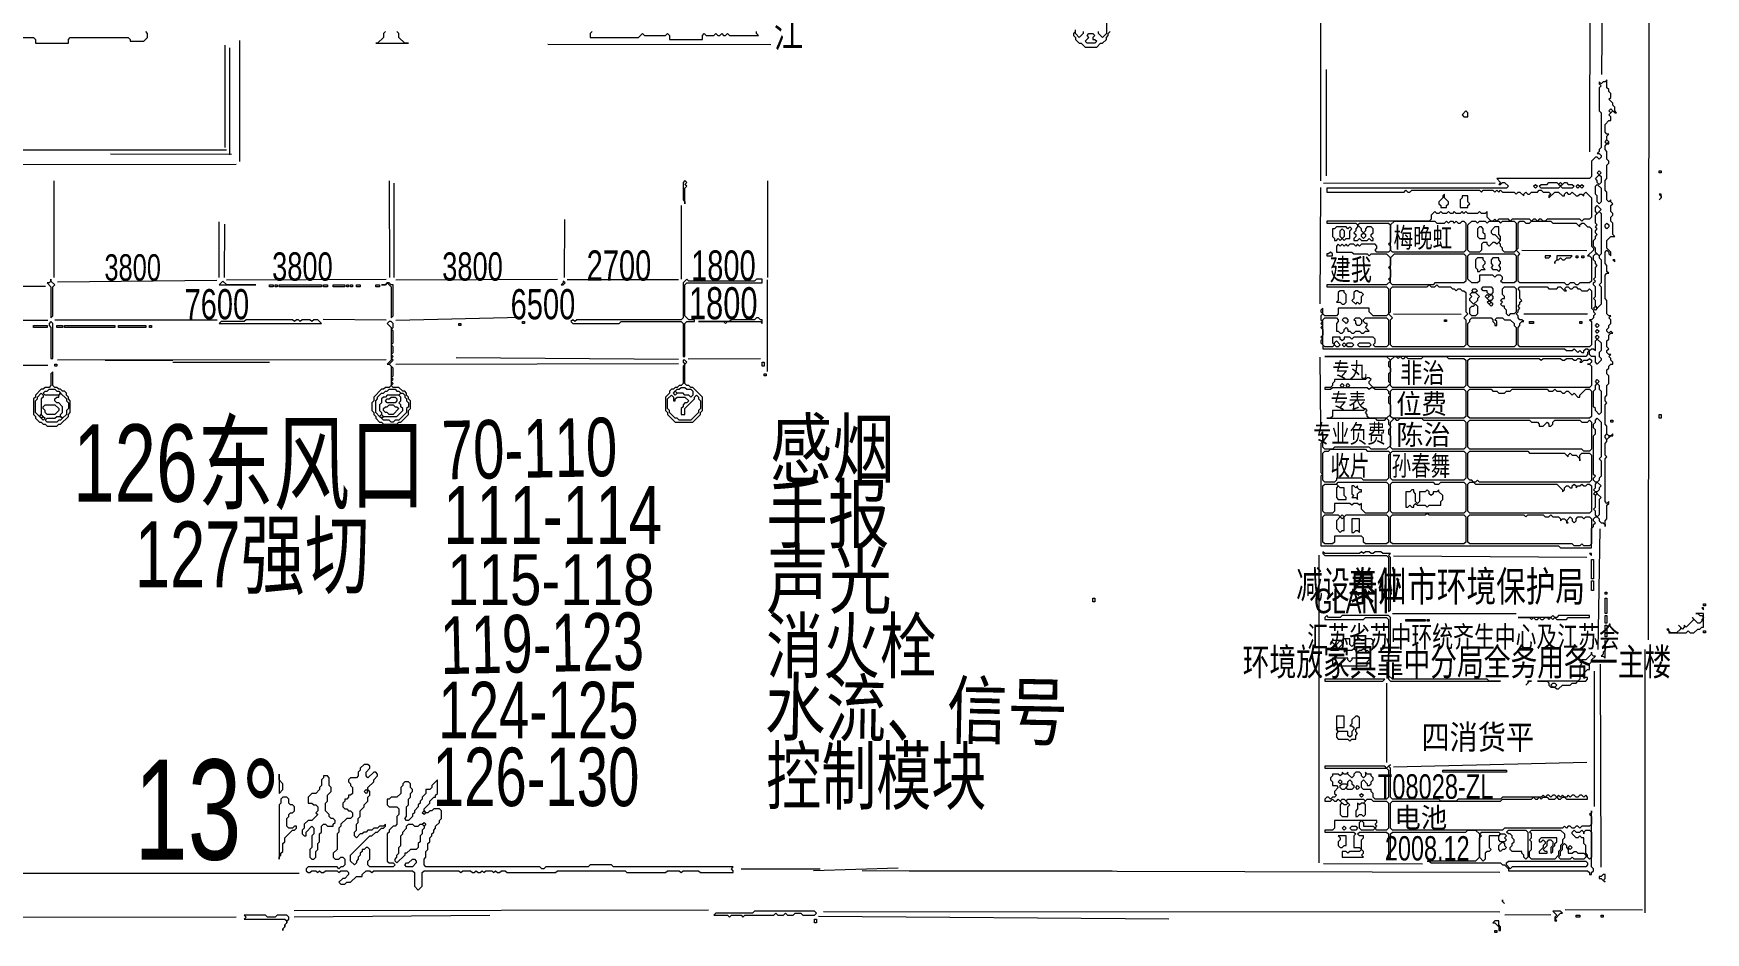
# Model space of a CAD drawing. Extents: x 10 to 1972, y 10 to 1392.
# Drawn here: x 1107 to 1972, y 10 to 475 of the extents above; entities that cross this region are included whole.
import ezdxf

# ---------------------------------------------------------------- set-up
doc = ezdxf.new("R2010")
doc.units = 0
for name, color, linetype, lineweight in [('OCR_TEXT', 6, 'Continuous', 0), ('TRACE_CURVE', 6, 'Continuous', 0), ('TRACE_STRAIGHT', 5, 'Continuous', 0), ('TRACE_TEXT_SYMBOL', 6, 'Continuous', 0)]:
    doc.layers.add(name, color=color, linetype=linetype, lineweight=lineweight)
doc.styles.add('wqy-unicode', font='wqy-unicode.lff')

msp = doc.modelspace()

# ---------------------------------------------------------------- linework, layer by layer
at = {"layer": 'TRACE_CURVE', "color": 6}
for points in [[(1289, 476), (1288, 475), (1288, 473), (1285, 470), (1284, 470), (1301, 470), (1299, 470), (1296, 473), (1296, 475), (1295, 476)], [(1921, 451), (1920, 450), (1919, 450), (1918, 449), (1917, 450), (1917, 449), (1918, 448), (1917, 447), (1917, 435), (1918, 434), (1918, 416), (1917, 415), (1917, 414), (1916, 413), (1917, 413), (1918, 412), (1918, 411), (1917, 410), (1916, 411), (1915, 411), (1913, 409), (1913, 401), (1912, 400), (1864, 400), (1866, 398), (1865, 397), (1866, 397), (1867, 398), (1868, 398), (1870, 396), (1869, 395), (1776, 395), (1776, 393), (1816, 393), (1817, 394), (1818, 393), (1819, 393), (1820, 394), (1855, 394), (1856, 393), (1857, 394), (1862, 394), (1863, 393), (1864, 394), (1865, 393), (1866, 394), (1867, 393), (1873, 393), (1874, 392), (1875, 393), (1876, 393), (1878, 391), (1878, 392), (1879, 393), (1880, 392), (1881, 392), (1882, 393), (1885, 393), (1886, 394), (1887, 394), (1888, 393), (1891, 393), (1892, 392), (1891, 391)], [(1920, 394), (1920, 399), (1921, 400), (1921, 407), (1922, 408), (1922, 409), (1921, 410), (1921, 414), (1920, 415), (1920, 417), (1921, 418), (1922, 418), (1922, 419), (1921, 420), (1921, 422), (1922, 423), (1921, 423), (1920, 424), (1920, 428), (1922, 430), (1923, 430), (1923, 432), (1922, 433), (1924, 435), (1925, 434), (1926, 434), (1925, 435), (1925, 437), (1924, 438), (1924, 439), (1922, 441), (1923, 442), (1923, 444), (1922, 445), (1922, 446), (1921, 447), (1921, 451)], [(1891, 391), (1891, 390), (1894, 393), (1896, 393), (1898, 391), (1899, 391), (1899, 392), (1900, 393), (1901, 392), (1902, 392), (1903, 393), (1905, 391), (1906, 391), (1907, 392), (1908, 392), (1909, 391), (1909, 392), (1910, 393), (1913, 390), (1913, 380), (1912, 379), (1909, 379), (1908, 378), (1907, 379), (1890, 379), (1889, 378), (1888, 378), (1887, 379), (1886, 379), (1885, 378), (1884, 379), (1883, 379), (1882, 378), (1881, 379), (1872, 379), (1871, 378), (1870, 379), (1865, 379), (1864, 378), (1863, 379), (1862, 378), (1861, 378), (1859, 380), (1859, 383), (1858, 382), (1856, 382), (1855, 383), (1854, 382), (1849, 382), (1848, 383), (1847, 382), (1846, 383), (1845, 382), (1843, 382), (1842, 383), (1841, 382), (1840, 382), (1839, 383), (1838, 382), (1836, 382), (1835, 383), (1834, 382), (1833, 382), (1832, 383)], [(1922, 302), (1922, 303), (1923, 304), (1924, 304), (1924, 305), (1923, 306), (1923, 307), (1922, 308), (1923, 309), (1922, 309), (1921, 310), (1921, 311), (1922, 312), (1921, 313), (1921, 316), (1922, 317), (1922, 319), (1923, 320), (1924, 320), (1923, 321), (1922, 320), (1921, 321), (1921, 322), (1922, 323), (1922, 324), (1923, 325), (1923, 327), (1922, 328), (1923, 329), (1922, 329), (1921, 330), (1921, 337), (1920, 338), (1920, 350), (1921, 351), (1922, 351), (1921, 352), (1921, 355), (1920, 356), (1920, 362), (1921, 363), (1922, 362), (1922, 361), (1923, 360), (1923, 362), (1921, 364), (1921, 368), (1923, 370), (1925, 370), (1924, 371), (1924, 377), (1923, 378), (1923, 380), (1924, 381), (1924, 382), (1923, 383), (1923, 386), (1924, 387), (1923, 388), (1923, 389), (1922, 388), (1921, 389), (1921, 393), (1920, 394)], [(1832, 383), (1830, 381), (1830, 379), (1829, 378), (1776, 378), (1776, 377), (1791, 377), (1792, 376), (1792, 375), (1791, 374), (1791, 373), (1790, 372), (1791, 371), (1791, 370), (1790, 369), (1790, 368), (1792, 368), (1793, 369), (1794, 368), (1797, 368), (1798, 369), (1799, 368), (1800, 368), (1800, 369), (1799, 370), (1799, 371), (1800, 372), (1800, 374), (1799, 375), (1797, 375), (1796, 374), (1796, 373), (1795, 372), (1794, 373), (1794, 374), (1792, 376), (1793, 377), (1808, 377), (1809, 376), (1809, 367), (1808, 366), (1809, 365), (1809, 363), (1808, 362), (1802, 362), (1801, 363), (1802, 364), (1802, 365), (1801, 366), (1794, 366), (1793, 365), (1792, 366), (1791, 365), (1790, 366), (1788, 366), (1787, 365), (1786, 366), (1785, 365), (1784, 366), (1783, 365), (1782, 366), (1781, 365), (1781, 362), (1789, 362)], [(1789, 362), (1790, 361), (1797, 361), (1798, 360), (1799, 361), (1807, 361), (1809, 359), (1809, 355), (1808, 354), (1809, 353), (1809, 349), (1808, 348), (1809, 347), (1807, 345), (1776, 345), (1776, 344), (1807, 344), (1808, 343), (1808, 330), (1807, 329), (1800, 329), (1798, 331), (1798, 333), (1782, 333), (1782, 330), (1781, 329), (1775, 329), (1774, 330), (1774, 333), (1773, 332), (1773, 331), (1774, 330), (1773, 329), (1773, 327), (1774, 326), (1773, 325), (1774, 324), (1773, 323), (1774, 322), (1774, 319), (1773, 318), (1774, 317), (1773, 316), (1773, 315), (1774, 314), (1774, 312), (1899, 312), (1900, 311), (1903, 311), (1904, 312), (1906, 310), (1907, 311), (1908, 310), (1909, 310), (1909, 311), (1910, 312), (1911, 312), (1912, 311), (1911, 310), (1911, 309), (1910, 308), (1775, 308), (1807, 308), (1809, 306)], [(1809, 306), (1808, 305), (1808, 303), (1809, 302), (1809, 300), (1808, 299), (1808, 295), (1809, 294), (1807, 292), (1800, 292), (1798, 294), (1798, 295), (1799, 296), (1798, 297), (1797, 297), (1796, 296), (1780, 296), (1780, 295), (1779, 294), (1779, 293), (1778, 292), (1775, 292), (1775, 291), (1778, 291), (1779, 292), (1797, 292), (1798, 291), (1799, 292), (1800, 292), (1801, 291), (1807, 291), (1808, 290), (1808, 289), (1809, 288), (1808, 287), (1808, 284), (1809, 283), (1809, 278), (1807, 276), (1798, 276), (1797, 277), (1797, 278), (1796, 279), (1797, 280), (1796, 281), (1795, 280), (1779, 280), (1779, 277), (1778, 276), (1776, 276), (1801, 276), (1802, 275), (1806, 275), (1807, 276), (1808, 275), (1808, 273), (1809, 272), (1809, 271), (1808, 270), (1808, 268), (1809, 267), (1809, 262), (1807, 260), (1799, 260)], [(1799, 260), (1798, 261), (1780, 261), (1779, 260), (1775, 260), (1774, 261), (1774, 269), (1773, 268), (1774, 267), (1774, 264), (1773, 263), (1773, 248), (1774, 247), (1773, 246), (1773, 210), (1896, 210), (1897, 209), (1913, 209), (1913, 219), (1914, 220), (1914, 221), (1915, 222), (1914, 223), (1914, 224), (1915, 225), (1916, 225), (1917, 224), (1917, 223), (1918, 222), (1919, 222), (1920, 221), (1920, 220), (1920, 223), (1921, 224), (1921, 231), (1922, 232), (1922, 233), (1921, 232), (1920, 233), (1920, 255), (1921, 256), (1920, 257), (1920, 263), (1921, 264), (1921, 265), (1923, 267), (1924, 267), (1924, 268), (1923, 267), (1922, 267), (1921, 268), (1921, 272), (1920, 273), (1920, 283), (1921, 284), (1920, 285), (1920, 287), (1921, 288), (1921, 293), (1922, 294), (1922, 298), (1921, 299), (1921, 301), (1922, 302)], [(1278, 97), (1276, 95), (1276, 94), (1275, 93), (1275, 91), (1274, 90), (1271, 90), (1270, 89), (1270, 88), (1271, 87), (1271, 86), (1272, 85), (1272, 82), (1271, 81), (1270, 81), (1270, 80), (1269, 79), (1268, 79), (1268, 78), (1267, 77), (1267, 75), (1268, 74), (1269, 74), (1270, 73), (1271, 73), (1272, 72), (1272, 70), (1271, 69), (1269, 69), (1266, 66), (1266, 65), (1265, 64), (1265, 62), (1264, 61), (1264, 53), (1262, 51), (1262, 49), (1263, 48), (1265, 48), (1266, 49), (1267, 49), (1268, 48), (1268, 45), (1267, 44), (1266, 44), (1265, 43), (1264, 44), (1249, 44), (1248, 43), (1248, 42), (1249, 41), (1250, 41), (1251, 42), (1253, 42), (1254, 41), (1255, 42), (1256, 41), (1257, 41), (1258, 42), (1264, 42), (1265, 41), (1266, 42), (1269, 42), (1270, 41)], [(1278, 62), (1277, 61), (1276, 61), (1274, 59), (1273, 60), (1273, 62), (1274, 63), (1274, 66), (1275, 67), (1275, 69), (1276, 70), (1276, 73), (1278, 75), (1278, 76), (1280, 78), (1280, 80), (1281, 81), (1281, 83), (1280, 84), (1280, 85), (1283, 88), (1283, 89), (1285, 91), (1285, 92), (1284, 93), (1283, 93), (1280, 90), (1279, 91), (1279, 93), (1281, 95), (1281, 96), (1280, 97), (1278, 97)], [(1302, 85), (1302, 87), (1301, 88), (1299, 88), (1298, 87), (1298, 86), (1297, 85), (1297, 82), (1295, 80), (1292, 80), (1291, 79), (1290, 79), (1290, 76), (1291, 75), (1295, 75), (1296, 74), (1296, 71), (1295, 70), (1295, 66), (1294, 65), (1293, 65), (1291, 63), (1291, 62), (1290, 61), (1290, 47), (1291, 46), (1293, 46), (1294, 45), (1293, 44), (1281, 44), (1280, 45), (1280, 47), (1281, 48), (1281, 53), (1280, 54), (1279, 54), (1278, 53), (1277, 53), (1277, 52), (1276, 51), (1276, 50), (1275, 49), (1275, 48), (1274, 47), (1274, 46), (1273, 45), (1271, 47), (1271, 50), (1281, 60), (1282, 60), (1284, 62), (1285, 62), (1287, 64), (1288, 64), (1289, 65), (1289, 66), (1288, 65), (1286, 65), (1285, 64), (1283, 64), (1282, 63), (1280, 63), (1279, 62), (1278, 62)], [(1371, 43), (1370, 43), (1369, 44), (1310, 44), (1309, 45), (1309, 48), (1310, 49), (1310, 52), (1311, 53), (1311, 56), (1312, 57), (1312, 59), (1313, 60), (1313, 61), (1314, 62), (1314, 63), (1315, 64), (1315, 65), (1317, 67), (1317, 68), (1318, 69), (1318, 73), (1317, 74), (1314, 74), (1313, 73), (1312, 73), (1311, 72), (1310, 72), (1309, 73), (1309, 74), (1312, 77), (1312, 78), (1314, 80), (1315, 80), (1315, 81), (1316, 82), (1316, 89), (1313, 86), (1313, 85), (1312, 84), (1310, 84), (1310, 82), (1308, 80), (1308, 79), (1307, 78), (1307, 77), (1306, 76), (1306, 75), (1304, 73), (1304, 72), (1303, 71), (1303, 70), (1301, 68), (1300, 68), (1299, 69), (1300, 70), (1300, 75), (1301, 76), (1301, 79), (1302, 80), (1302, 82), (1303, 83), (1303, 84), (1302, 85)], [(1270, 41), (1270, 40), (1268, 38), (1267, 38), (1265, 36), (1266, 35), (1268, 35), (1269, 36), (1271, 36), (1274, 39), (1277, 39), (1277, 40), (1279, 42), (1281, 42), (1282, 41), (1283, 42), (1303, 42), (1304, 41), (1304, 34), (1306, 32), (1308, 34), (1308, 41), (1309, 42), (1327, 42), (1328, 41), (1329, 42), (1333, 42), (1334, 41), (1335, 41), (1336, 42), (1337, 41), (1338, 41), (1339, 42), (1340, 41), (1341, 42), (1344, 42), (1345, 41), (1346, 42), (1347, 41), (1348, 41), (1349, 42), (1351, 42), (1352, 41), (1377, 41), (1378, 42), (1413, 42), (1414, 41), (1434, 41), (1435, 42), (1441, 42), (1442, 41), (1443, 42), (1451, 42), (1452, 41), (1469, 41), (1469, 42), (1468, 43), (1469, 44), (1407, 44), (1406, 45), (1395, 45), (1394, 44), (1372, 44), (1371, 43)]]:
    msp.add_lwpolyline(points, dxfattribs=at)
for points in [[(1922, 435), (1923, 436), (1924, 435), (1923, 434)], [(1920, 419), (1921, 420), (1922, 419), (1921, 418)], [(1890, 397), (1891, 398), (1895, 398), (1897, 396), (1896, 395), (1887, 395), (1886, 396), (1887, 397)], [(1896, 397), (1897, 398), (1898, 397), (1897, 396)], [(1899, 398), (1900, 398), (1901, 397), (1903, 397), (1904, 396), (1903, 395), (1898, 395), (1897, 396)], [(1917, 402), (1918, 401), (1918, 398), (1917, 397), (1916, 398), (1916, 399), (1915, 400)], [(1916, 403), (1917, 404), (1918, 403), (1917, 402)], [(1883, 396), (1884, 397), (1885, 396), (1884, 395)], [(1905, 396), (1906, 397), (1907, 396), (1906, 395)], [(1907, 396), (1908, 397), (1909, 396), (1908, 395)], [(1915, 396), (1916, 397), (1918, 395), (1918, 388), (1917, 387), (1916, 388), (1916, 391), (1915, 392)], [(1917, 383), (1918, 382), (1918, 361), (1917, 360), (1915, 362), (1915, 364), (1914, 365), (1914, 368), (1915, 369), (1915, 370), (1916, 371), (1915, 372), (1915, 373), (1916, 374), (1915, 375), (1916, 376), (1915, 377), (1915, 381)], [(1915, 385), (1916, 386), (1918, 384), (1916, 382), (1915, 383)], [(1794, 371), (1795, 372), (1796, 371), (1796, 370), (1795, 369), (1794, 370)], [(1811, 378), (1832, 378), (1833, 377), (1837, 377), (1838, 378), (1839, 377), (1840, 378), (1841, 378), (1842, 377), (1843, 378), (1844, 377), (1845, 377), (1846, 378), (1847, 378), (1848, 377), (1848, 363), (1847, 362), (1810, 362), (1809, 363), (1809, 376)], [(1851, 378), (1853, 378), (1854, 377), (1855, 378), (1858, 378), (1859, 377), (1860, 378), (1865, 378), (1866, 377), (1867, 378), (1873, 378), (1874, 377), (1874, 363), (1873, 362), (1868, 362), (1867, 363), (1867, 364), (1866, 365), (1866, 366), (1865, 367), (1866, 368), (1866, 370), (1865, 371), (1865, 375), (1863, 375), (1861, 373), (1861, 372), (1862, 371), (1863, 371), (1866, 368), (1864, 366), (1863, 367), (1862, 367), (1860, 365), (1859, 366), (1859, 367), (1857, 367), (1856, 366), (1856, 363), (1855, 362), (1850, 362), (1849, 363), (1849, 376)], [(1875, 377), (1876, 378), (1878, 378), (1879, 377), (1881, 377), (1882, 378), (1892, 378), (1893, 377), (1905, 377), (1907, 375), (1907, 376), (1908, 377), (1909, 377), (1911, 375), (1912, 375), (1913, 374), (1913, 365), (1914, 364), (1914, 363), (1911, 360), (1912, 360), (1913, 359), (1913, 347), (1912, 346), (1907, 346), (1906, 345), (1905, 345), (1904, 346), (1902, 346), (1901, 345), (1900, 345), (1899, 346), (1876, 346), (1875, 347), (1875, 360), (1876, 361), (1874, 363), (1875, 364)], [(1920, 376), (1921, 377), (1922, 376), (1922, 375), (1921, 374), (1920, 375)], [(1811, 361), (1847, 361), (1848, 360), (1848, 347), (1847, 346), (1832, 346), (1831, 345), (1810, 345), (1809, 346), (1809, 359)], [(1849, 360), (1850, 361), (1873, 361), (1874, 360), (1874, 347), (1873, 346), (1867, 346), (1866, 347), (1867, 348), (1867, 349), (1866, 350), (1864, 350), (1863, 349), (1862, 350), (1855, 350), (1855, 347), (1854, 346), (1851, 346), (1849, 348)], [(1914, 360), (1915, 361), (1916, 361), (1917, 360), (1917, 359), (1918, 358), (1918, 346), (1917, 345), (1918, 344), (1918, 335), (1916, 333), (1915, 334), (1915, 337), (1914, 338), (1915, 339), (1915, 344), (1914, 345), (1914, 346), (1915, 347), (1914, 348), (1915, 349), (1915, 354), (1916, 355), (1915, 356), (1915, 357), (1914, 358)], [(1828, 344), (1829, 345), (1830, 344), (1832, 344), (1833, 345), (1834, 344), (1840, 344), (1841, 343), (1842, 343), (1843, 342), (1844, 343), (1845, 343), (1846, 342), (1847, 342), (1848, 341), (1848, 331), (1849, 330), (1847, 328), (1848, 327), (1848, 314), (1847, 313), (1810, 313), (1809, 314), (1809, 327), (1810, 328), (1808, 330), (1809, 331), (1809, 343), (1810, 344)], [(1850, 340), (1851, 341), (1853, 341), (1855, 339), (1854, 338), (1854, 337), (1852, 335), (1850, 337), (1850, 338), (1851, 339)], [(1851, 342), (1852, 343), (1853, 343), (1854, 342), (1853, 341), (1852, 341)], [(1856, 343), (1857, 344), (1861, 344), (1862, 343), (1862, 341), (1861, 340), (1860, 340), (1859, 341), (1859, 342), (1857, 342)], [(1858, 339), (1859, 340), (1860, 339), (1859, 338)], [(1861, 340), (1862, 339), (1862, 338), (1861, 337), (1860, 337), (1859, 338)], [(1867, 343), (1868, 344), (1873, 344), (1874, 343), (1874, 331), (1873, 330), (1871, 330), (1870, 329), (1869, 330), (1869, 332), (1868, 333), (1868, 334), (1867, 334), (1866, 335), (1867, 336), (1866, 337), (1867, 338), (1868, 338), (1868, 339), (1867, 340)], [(1875, 343), (1876, 344), (1890, 344), (1891, 343), (1895, 343), (1896, 344), (1897, 344), (1899, 342), (1900, 342), (1899, 343), (1900, 344), (1901, 344), (1902, 343), (1903, 343), (1904, 344), (1905, 344), (1906, 343), (1907, 343), (1908, 342), (1911, 342), (1912, 343), (1913, 342), (1913, 333), (1914, 332), (1914, 331), (1915, 330), (1914, 329), (1914, 328), (1913, 327), (1912, 327), (1913, 326), (1913, 314), (1912, 313), (1876, 313), (1875, 314), (1875, 323), (1876, 324), (1876, 325), (1877, 326), (1878, 326), (1877, 327), (1876, 327), (1875, 328), (1875, 329), (1874, 330), (1875, 331), (1875, 332), (1876, 333), (1875, 334), (1876, 335), (1876, 336), (1877, 337), (1876, 338), (1876, 342)], [(1852, 334), (1853, 335), (1854, 334), (1854, 330), (1853, 329), (1851, 329), (1850, 330), (1850, 333), (1851, 334)], [(1859, 336), (1860, 337), (1861, 336), (1860, 335)], [(1860, 335), (1861, 336), (1862, 335), (1861, 334)], [(1914, 333), (1915, 334), (1916, 333), (1915, 332)], [(1774, 327), (1775, 328), (1781, 328), (1782, 327), (1782, 326), (1781, 325), (1781, 321), (1782, 321), (1783, 320), (1784, 320), (1785, 321), (1785, 322), (1786, 323), (1787, 322), (1787, 321), (1788, 321), (1789, 320), (1790, 320), (1791, 321), (1793, 321), (1794, 320), (1795, 320), (1796, 321), (1798, 321), (1796, 323), (1797, 324), (1797, 325), (1796, 325), (1795, 326), (1795, 327), (1796, 328), (1807, 328), (1808, 327), (1808, 314), (1807, 313), (1801, 313), (1800, 314), (1801, 315), (1801, 317), (1800, 318), (1790, 318), (1789, 317), (1788, 318), (1785, 318), (1785, 317), (1784, 316), (1783, 317), (1783, 318), (1779, 318), (1779, 315), (1780, 314), (1779, 313), (1775, 313), (1774, 314)], [(1784, 327), (1785, 328), (1786, 328), (1787, 327), (1787, 326), (1786, 325)], [(1790, 327), (1791, 328), (1793, 328), (1794, 327), (1794, 325), (1793, 324), (1792, 324), (1791, 325), (1791, 326)], [(1850, 327), (1851, 328), (1861, 328), (1862, 327), (1862, 326), (1863, 325), (1863, 324), (1864, 324), (1864, 326), (1863, 327), (1864, 328), (1867, 328), (1868, 327), (1871, 327), (1873, 325), (1873, 324), (1874, 323), (1874, 314), (1873, 313), (1850, 313), (1849, 314), (1849, 325), (1850, 326)], [(1915, 324), (1916, 325), (1917, 324), (1916, 323)], [(1915, 321), (1916, 322), (1917, 321), (1916, 320)], [(1780, 315), (1781, 316), (1783, 314), (1782, 313), (1781, 313), (1780, 314)], [(1784, 314), (1785, 315), (1786, 314), (1785, 313)], [(1786, 314), (1787, 315), (1789, 315), (1790, 314), (1789, 313), (1787, 313)], [(1792, 314), (1793, 315), (1798, 315), (1799, 314), (1798, 313), (1793, 313)], [(1915, 316), (1916, 317), (1918, 315), (1918, 311), (1917, 310), (1917, 308), (1918, 307), (1918, 306), (1916, 304), (1915, 305), (1915, 308), (1913, 308), (1912, 309), (1912, 311), (1913, 312), (1914, 312), (1915, 311)], [(1915, 318), (1916, 319), (1917, 318), (1916, 317)], [(1811, 308), (1812, 308), (1813, 307), (1814, 308), (1815, 307), (1816, 307), (1817, 308), (1818, 307), (1825, 307), (1826, 308), (1838, 308), (1839, 307), (1847, 307), (1848, 306), (1848, 293), (1847, 292), (1810, 292), (1809, 293), (1809, 306)], [(1849, 306), (1850, 307), (1886, 307), (1887, 306), (1888, 307), (1897, 307), (1898, 306), (1899, 306), (1900, 307), (1903, 307), (1904, 306), (1905, 306), (1906, 307), (1907, 307), (1908, 306), (1907, 305), (1908, 305), (1909, 306), (1911, 306), (1912, 307), (1913, 306), (1913, 305), (1912, 304), (1911, 304), (1912, 304), (1913, 303), (1913, 293), (1912, 292), (1850, 292), (1849, 293)], [(1915, 295), (1916, 296), (1917, 295), (1916, 294)], [(1783, 293), (1784, 294), (1785, 293), (1784, 292)], [(1786, 293), (1787, 294), (1788, 293), (1787, 292)], [(1809, 290), (1810, 291), (1847, 291), (1848, 290), (1848, 277), (1847, 276), (1810, 276), (1809, 277)], [(1849, 290), (1850, 291), (1861, 291), (1862, 290), (1864, 290), (1865, 289), (1868, 289), (1869, 290), (1871, 290), (1872, 291), (1890, 291), (1891, 290), (1893, 290), (1894, 291), (1895, 290), (1897, 290), (1898, 289), (1899, 289), (1900, 290), (1901, 290), (1903, 288), (1904, 289), (1906, 287), (1907, 287), (1907, 288), (1910, 291), (1912, 291), (1913, 290), (1913, 277), (1912, 276), (1850, 276), (1849, 277)], [(1915, 293), (1916, 294), (1917, 293), (1917, 291), (1918, 290), (1918, 279), (1917, 278), (1915, 280), (1915, 281), (1914, 282), (1914, 290), (1915, 291)], [(1811, 276), (1812, 275), (1813, 275), (1814, 276), (1825, 276), (1826, 275), (1847, 275), (1848, 274), (1848, 261), (1847, 260), (1810, 260), (1809, 261), (1809, 274)], [(1849, 274), (1850, 275), (1881, 275), (1882, 274), (1885, 274), (1886, 273), (1886, 272), (1888, 272), (1890, 274), (1891, 273), (1891, 272), (1892, 272), (1893, 273), (1893, 274), (1894, 275), (1907, 275), (1908, 274), (1911, 274), (1912, 275), (1913, 274), (1913, 260), (1912, 259), (1909, 259), (1908, 260), (1850, 260), (1849, 261)], [(1915, 275), (1916, 276), (1918, 274), (1918, 256), (1917, 255), (1918, 254), (1918, 246), (1917, 245), (1917, 244), (1916, 243), (1915, 243), (1914, 244), (1914, 245), (1915, 246), (1914, 247), (1914, 267), (1915, 268), (1915, 270), (1914, 271), (1914, 273), (1915, 274)], [(1777, 259), (1778, 260), (1796, 260), (1797, 259), (1808, 259), (1809, 258), (1808, 257), (1808, 245), (1807, 244), (1795, 244), (1794, 245), (1781, 245), (1781, 244), (1780, 243), (1775, 243), (1774, 244), (1774, 258), (1775, 259)], [(1920, 267), (1921, 268), (1922, 267), (1922, 266), (1921, 265), (1920, 266)], [(1809, 258), (1810, 259), (1847, 259), (1848, 258), (1848, 245), (1847, 244), (1810, 244), (1809, 245)], [(1849, 258), (1850, 259), (1880, 259), (1881, 258), (1899, 258), (1901, 256), (1901, 257), (1902, 258), (1903, 257), (1905, 257), (1907, 255), (1907, 254), (1907, 257), (1908, 258), (1912, 258), (1913, 257), (1913, 244), (1912, 243), (1855, 243), (1854, 244), (1853, 243), (1852, 243), (1851, 244), (1850, 244), (1849, 245)], [(1781, 242), (1782, 243), (1807, 243), (1808, 242), (1808, 228), (1807, 227), (1796, 227), (1794, 229), (1794, 232), (1793, 231), (1792, 232), (1790, 232), (1789, 231), (1788, 232), (1780, 232), (1780, 228), (1779, 227), (1775, 227), (1774, 228), (1774, 241), (1775, 242), (1781, 242), (1782, 241), (1781, 240), (1781, 235), (1782, 234), (1786, 234), (1786, 235), (1785, 236), (1785, 240), (1783, 240)], [(1809, 242), (1810, 243), (1831, 243), (1832, 242), (1834, 242), (1835, 243), (1847, 243), (1848, 242), (1848, 228), (1847, 227), (1810, 227), (1809, 228)], [(1849, 242), (1850, 243), (1852, 243), (1853, 242), (1895, 242), (1898, 239), (1898, 238), (1899, 239), (1899, 240), (1900, 241), (1901, 241), (1902, 240), (1903, 240), (1903, 241), (1904, 242), (1905, 241), (1905, 240), (1906, 241), (1907, 241), (1908, 242), (1909, 241), (1910, 241), (1911, 242), (1912, 242), (1913, 241), (1913, 228), (1912, 227), (1850, 227), (1849, 228)], [(1915, 242), (1916, 243), (1918, 241), (1917, 240), (1917, 239), (1916, 238), (1915, 238), (1914, 239), (1915, 240)], [(1914, 237), (1915, 238), (1916, 237), (1915, 236)], [(1915, 236), (1916, 237), (1918, 235), (1917, 234), (1917, 226), (1916, 225), (1915, 226), (1915, 228), (1914, 229), (1915, 230)], [(1774, 225), (1775, 226), (1782, 226), (1783, 225), (1781, 223), (1781, 219), (1783, 217), (1784, 218), (1785, 218), (1785, 225), (1786, 226), (1807, 226), (1808, 225), (1808, 212), (1807, 211), (1796, 211), (1795, 212), (1795, 214), (1794, 215), (1780, 215), (1780, 212), (1779, 211), (1775, 211), (1774, 212)], [(1783, 225), (1784, 226), (1785, 225), (1784, 224)], [(1827, 226), (1828, 227), (1829, 226), (1847, 226), (1848, 225), (1848, 212), (1847, 211), (1810, 211), (1809, 212), (1809, 225), (1810, 226)], [(1849, 225), (1850, 226), (1878, 226), (1879, 225), (1880, 226), (1888, 226), (1889, 225), (1891, 225), (1892, 226), (1893, 225), (1896, 225), (1897, 224), (1897, 223), (1898, 224), (1899, 224), (1900, 223), (1900, 222), (1901, 222), (1900, 223), (1902, 225), (1903, 224), (1903, 223), (1904, 222), (1905, 223), (1905, 224), (1906, 225), (1908, 225), (1909, 224), (1910, 225), (1912, 225), (1913, 224), (1913, 211), (1912, 210), (1909, 210), (1908, 211), (1907, 210), (1904, 210), (1903, 211), (1850, 211), (1849, 212)], [(1278, 83), (1279, 84), (1280, 83), (1279, 82)], [(1308, 72), (1309, 73), (1310, 72), (1309, 71)], [(1300, 65), (1301, 66), (1303, 66), (1304, 65), (1306, 65), (1307, 66), (1308, 66), (1309, 65), (1309, 64), (1308, 63), (1308, 61), (1307, 60), (1307, 57), (1306, 56), (1306, 54), (1305, 53), (1302, 53), (1300, 51), (1299, 51), (1299, 50), (1295, 46), (1294, 47), (1294, 48), (1295, 49), (1295, 50), (1296, 51), (1296, 54), (1297, 55), (1297, 60), (1298, 61), (1298, 62), (1300, 64)], [(1308, 66), (1309, 67), (1310, 66), (1309, 65)], [(1303, 48), (1304, 48), (1305, 47), (1305, 46), (1303, 44), (1300, 44), (1299, 45), (1300, 46), (1301, 46)]]:
    msp.add_lwpolyline(points, close=True, dxfattribs=at)
at = {"layer": 'TRACE_STRAIGHT', "color": 5}
for p, q in [((1942.53, 161.37), (1943.19, 808.87)), ((1912.18, 413.87), (1912.32, 634.93)), ((1918.4, 453.88), (1918.66, 496.4)), ((1772.83, 482.63), (1772.87, 398.87)), ((1206, 469), (1206, 416)), ((1208.56, 412.36), (1208.56, 467.63)), ((1213.59, 471.38), (1213.61, 408.87)), ((1373.13, 469.59), (1488.38, 469.39)), ((1775.87, 401.37), (1775.9, 456.38)), ((708.12, 414.88), (1206.88, 414.82)), ((715.62, 407.3), (1211.88, 407.37)), ((1146.88, 412.74), (1209.38, 412.63)), ((1117.64, 348.87), (1117.69, 398.88)), ((1291.05, 398.88), (1291.14, 348.87)), ((1486.71, 398.87), (1486.75, 348.87)), ((1293.58, 348.87), (1293.62, 397.63)), ((1772.61, 335.12), (1772.92, 395.39)), ((1774.38, 397.58), (1863.13, 397.72)), ((1442, 386), (1442, 348)), ((1202.84, 377.63), (1202.89, 348.87)), ((1205.86, 348.87), (1205.91, 376.38)), ((1381.76, 348.88), (1381.82, 378.88)), ((1876.88, 362.89), (1910.63, 362.82)), ((1119.37, 346.56), (1201.88, 347.48)), ((1206.87, 347.7), (1289.38, 347.88)), ((1294.38, 347.63), (1378.12, 348.03)), ((1383.12, 347.85), (1440.62, 347.84)), ((1486.67, 300.13), (1486.69, 347.63)), ((1029.37, 344.48), (1113.13, 344.3)), ((1810.62, 329.95), (1845.63, 329.93)), ((1878, 330), (1911, 330)), ((854.37, 326.85), (1114.38, 326.83)), ((1118, 327), (1202, 327)), ((1256.87, 327.3), (1289.38, 326.85)), ((1294.37, 326.7), (1359.39, 328.3)), ((854.37, 303.41), (1114.38, 303.44)), ((1119.37, 306.18), (1289.38, 306.34)), ((1144, 306), (1179, 306)), ((1179, 305), (1229, 305)), ((1294.37, 304.03), (1440.63, 304.38)), ((1325.61, 307.49), (1440.63, 306.59)), ((1445.62, 306.82), (1483.12, 306.9)), ((1772.43, 307.65), (1772.86, 271.37)), ((1916.42, 156.4), (1917.45, 218.89)), ((1772.04, 46.12), (1772.07, 205.13)), ((1810.62, 204.86), (1910.63, 204.16)), ((1810, 175), (1874, 175)), ((1940.59, 156.37), (1940.62, 20.12)), ((1917.44, 148.87), (1917.89, 43.87)), ((1807, 139), (1807, 98)), ((1914.32, 145.13), (1914.39, 75.12)), ((1810.64, 95.71), (1910.61, 98.06)), ((1510.53, 42.16), (1554.35, 43.44)), ((1774.37, 45.78), (1825.63, 45.61)), ((833.13, 40.63), (1244.38, 40.75)), ((1473, 43), (1514, 43)), ((1535.62, 42.05), (1865.62, 41.3)), ((1560, 42), (1665, 42)), ((731.87, 17.58), (1211.87, 18.2)), ((1241.87, 21.33), (1456.2, 21.74)), ((1241.87, 18.16), (1343.13, 19.01)), ((1513.12, 18.42), (1694.38, 17.08)), ((1515.62, 20.83), (1865.63, 20.75)), ((1868.12, 19.24), (1891.88, 19.39)), ((1899.38, 21.85), (1939.38, 21.82))]:
    msp.add_line(p, q, dxfattribs=at)
at = {"layer": 'TRACE_TEXT_SYMBOL', "color": 6}
for points in [[(1077, 473), (1107, 473), (1108, 472), (1108, 470), (1125, 470), (1125, 472), (1126, 473), (1156, 473), (1157, 472), (1157, 471), (1164, 471), (1166, 473), (1166, 475), (1165, 476)], [(1396, 476), (1395, 475), (1395, 473), (1420, 473), (1422, 475), (1423, 474), (1434, 474), (1435, 475), (1436, 474), (1436, 472), (1453, 472), (1453, 474), (1454, 475), (1455, 474), (1459, 474), (1460, 475), (1461, 474), (1462, 474), (1463, 475), (1464, 474), (1465, 474), (1466, 475), (1467, 474), (1482, 474), (1481, 475), (1481, 476)], [(1646, 476), (1645, 475), (1645, 474), (1646, 473), (1646, 472), (1648, 470), (1649, 470), (1651, 468), (1657, 468), (1659, 470), (1660, 470), (1662, 472), (1662, 473), (1663, 474), (1663, 475), (1664, 476)], [(1650, 476), (1650, 475), (1648, 473), (1646, 475), (1646, 477)], [(1662, 481), (1662, 475), (1660, 473), (1658, 475), (1658, 476)], [(1809, 97), (1807, 95), (1806, 96), (1775, 96), (1775, 95), (1807, 95), (1808, 94), (1808, 80), (1807, 79), (1801, 79), (1800, 80), (1800, 82), (1799, 83), (1799, 84), (1795, 84), (1794, 85), (1794, 88), (1795, 89), (1797, 87), (1797, 86), (1798, 86), (1799, 87), (1799, 88), (1800, 89), (1800, 90), (1799, 91), (1799, 92), (1797, 92), (1796, 93), (1796, 91), (1795, 90), (1794, 91), (1794, 92), (1793, 93), (1791, 93), (1790, 92), (1790, 91), (1789, 90), (1787, 92), (1787, 93), (1786, 92), (1785, 92), (1784, 93), (1784, 92), (1783, 91), (1782, 92), (1779, 92), (1779, 91), (1778, 90), (1778, 89), (1779, 88), (1779, 86), (1781, 86), (1782, 85), (1780, 83), (1780, 82), (1781, 81), (1780, 80), (1779, 80), (1778, 79), (1777, 80), (1776, 80), (1775, 79), (1775, 78)], [(1883, 80), (1884, 79), (1885, 79), (1886, 80), (1887, 79), (1888, 80), (1890, 80), (1891, 79), (1894, 79), (1895, 80), (1896, 79), (1897, 79), (1898, 80), (1899, 80), (1900, 79), (1911, 79), (1911, 80), (1910, 81), (1909, 80), (1908, 81), (1907, 81), (1906, 80), (1905, 80), (1904, 81), (1903, 81), (1902, 80), (1901, 81), (1900, 80), (1899, 80), (1898, 81), (1897, 80), (1896, 81), (1895, 80), (1894, 81), (1893, 81), (1892, 80), (1891, 81), (1890, 81), (1889, 80), (1888, 81), (1887, 80), (1867, 80), (1866, 79), (1844, 79), (1843, 78), (1835, 78), (1834, 79), (1810, 79), (1809, 80), (1809, 95), (1808, 96), (1809, 97)], [(1775, 78), (1778, 78), (1779, 79), (1780, 78), (1781, 78), (1782, 79), (1784, 77), (1783, 76), (1783, 71), (1784, 70), (1787, 70), (1787, 75), (1788, 76), (1786, 78), (1787, 79), (1795, 79), (1796, 78), (1795, 77), (1794, 77), (1793, 76), (1792, 77), (1792, 74), (1791, 73), (1791, 70), (1792, 70), (1793, 71), (1794, 71), (1795, 70), (1796, 71), (1796, 76), (1795, 77), (1797, 79), (1799, 79), (1800, 78), (1807, 78), (1808, 77), (1808, 64), (1807, 63), (1802, 63), (1801, 64), (1802, 65), (1801, 66), (1802, 67), (1802, 68), (1780, 68), (1780, 64), (1779, 63), (1775, 63), (1775, 62), (1790, 62), (1791, 61), (1790, 60), (1790, 54), (1793, 54), (1794, 53), (1793, 52), (1788, 52), (1787, 51), (1786, 52), (1784, 52), (1784, 49), (1795, 49), (1794, 50), (1795, 51)], [(1795, 51), (1795, 52), (1794, 53), (1794, 58), (1795, 59), (1795, 60), (1793, 60), (1792, 61), (1793, 62), (1807, 62), (1808, 61), (1808, 49), (1809, 49), (1809, 61), (1810, 62), (1848, 62), (1849, 63), (1853, 63), (1855, 61), (1855, 49), (1853, 47), (1828, 47), (1829, 47), (1830, 46), (1866, 46), (1867, 45), (1868, 45), (1870, 43), (1870, 42), (1911, 42), (1912, 41), (1912, 40), (1913, 40), (1913, 41), (1914, 42), (1914, 43), (1913, 44), (1913, 73), (1913, 72), (1912, 71), (1913, 70), (1913, 66), (1912, 65), (1908, 65), (1907, 64), (1906, 65), (1905, 65), (1904, 64), (1903, 64), (1902, 65), (1901, 65), (1900, 64), (1899, 65), (1898, 64), (1868, 64), (1867, 63), (1810, 63), (1809, 64), (1809, 77), (1810, 78), (1866, 78), (1867, 79), (1882, 79), (1883, 80)]]:
    msp.add_lwpolyline(points, dxfattribs=at)
for points in [[(1652, 474), (1653, 475), (1655, 475), (1656, 474), (1655, 473), (1655, 472), (1656, 472), (1657, 471), (1656, 470), (1652, 470), (1651, 471), (1653, 473)], [(1848, 435), (1846, 433), (1847, 432), (1849, 432), (1849, 434)], [(1444, 399), (1443, 398), (1443, 389), (1444, 388), (1444, 387), (1444, 395), (1445, 396), (1444, 397), (1445, 398)], [(1948, 404), (1949, 404), (1949, 403), (1948, 403)], [(1837, 392), (1836, 391), (1836, 390), (1834, 388), (1834, 387), (1835, 386), (1835, 385), (1838, 385), (1838, 386), (1839, 387), (1839, 388), (1837, 390)], [(1846, 391), (1846, 390), (1845, 389), (1845, 385), (1849, 385), (1849, 386), (1850, 387), (1849, 388), (1849, 391)], [(1948, 392), (1949, 391), (1949, 390), (1948, 389), (1949, 390), (1949, 392)], [(1781, 375), (1780, 374), (1779, 374), (1779, 370), (1780, 369), (1780, 368), (1781, 368), (1782, 369), (1783, 368), (1784, 369), (1785, 368), (1786, 369), (1788, 369), (1788, 373), (1789, 374), (1788, 375), (1787, 374), (1786, 375)], [(1783, 373), (1784, 374), (1785, 373), (1785, 370), (1784, 369), (1783, 370)], [(1855, 375), (1854, 374), (1854, 370), (1855, 369), (1858, 369), (1858, 371), (1857, 372), (1857, 374), (1856, 375)], [(1778, 362), (1777, 361), (1776, 361), (1776, 360), (1779, 360), (1779, 361)], [(1854, 359), (1853, 358), (1853, 354), (1854, 353), (1854, 352), (1855, 352), (1856, 353), (1858, 353), (1857, 354), (1857, 355), (1858, 356), (1858, 357), (1857, 358), (1857, 359)], [(1862, 359), (1861, 358), (1861, 356), (1862, 355), (1861, 354), (1862, 353), (1864, 353), (1865, 352), (1866, 353), (1866, 354), (1865, 355), (1866, 356), (1866, 357), (1865, 358), (1865, 359)], [(1889, 360), (1889, 359), (1891, 359), (1892, 360)], [(1895, 360), (1895, 358), (1894, 357), (1894, 356), (1894, 357), (1895, 358), (1896, 358), (1897, 359), (1898, 358), (1899, 358), (1900, 359), (1902, 359), (1903, 360)], [(1905, 360), (1906, 360), (1906, 359), (1905, 359)], [(1908, 360), (1909, 360), (1909, 359), (1908, 359)], [(1924, 358), (1925, 357), (1925, 358)], [(1116, 348), (1116, 347), (1115, 346), (1114, 346), (1116, 344), (1116, 328), (1117, 329), (1117, 344), (1118, 345), (1116, 347)], [(1205, 347), (1203, 345), (1222, 345), (1207, 345)], [(1381, 347), (1381, 346), (1380, 345), (1381, 345), (1382, 346)], [(1445, 348), (1443, 346), (1443, 328), (1442, 327), (1388, 327), (1387, 326), (1386, 327), (1385, 326), (1386, 325), (1410, 325), (1411, 326), (1442, 326), (1443, 325), (1443, 308), (1444, 308), (1444, 325), (1445, 326), (1449, 326), (1449, 327), (1446, 327), (1444, 329), (1444, 345), (1445, 346), (1484, 346), (1484, 348), (1481, 348), (1480, 347), (1446, 347)], [(1229, 345), (1231, 345), (1231, 344), (1229, 344)], [(1232, 345), (1233, 345), (1233, 344), (1232, 344)], [(1234, 345), (1256, 345), (1256, 344), (1234, 344)], [(1257, 345), (1259, 345), (1259, 344), (1257, 344)], [(1262, 345), (1268, 345), (1268, 344), (1262, 344)], [(1269, 345), (1270, 345), (1270, 344), (1269, 344)], [(1271, 345), (1272, 345), (1272, 344), (1271, 344)], [(1274, 345), (1276, 345), (1276, 344), (1274, 344)], [(1284, 345), (1286, 345), (1286, 344), (1284, 344)], [(1290, 346), (1289, 345), (1287, 345), (1289, 345), (1290, 346), (1292, 344), (1292, 328), (1293, 329), (1293, 345), (1292, 345), (1291, 346)], [(1783, 342), (1782, 341), (1782, 337), (1781, 336), (1783, 336), (1784, 335), (1785, 335), (1786, 336), (1786, 340), (1785, 341), (1785, 342)], [(1791, 342), (1790, 341), (1790, 338), (1789, 337), (1791, 335), (1792, 336), (1793, 335), (1794, 336), (1794, 339), (1795, 340), (1794, 341), (1793, 341), (1792, 342)], [(1107, 324), (1114, 324), (1114, 323), (1107, 323)], [(1116, 326), (1115, 325), (1115, 324), (1116, 323), (1116, 307), (1117, 307), (1117, 325)], [(1119, 324), (1122, 324), (1122, 323), (1119, 323)], [(1123, 324), (1149, 324), (1149, 323), (1123, 323)], [(1151, 324), (1165, 324), (1165, 323), (1151, 323)], [(1167, 324), (1168, 324), (1168, 323), (1167, 323)], [(1217, 327), (1216, 326), (1204, 326), (1203, 325), (1256, 325), (1254, 327), (1252, 327), (1251, 326), (1250, 327), (1246, 327), (1245, 326), (1244, 327), (1243, 327), (1242, 326), (1241, 327)], [(1291, 326), (1290, 325), (1292, 323), (1292, 306), (1290, 304), (1291, 304), (1292, 303), (1292, 293), (1291, 292), (1289, 292), (1288, 291), (1287, 291), (1283, 287), (1283, 285), (1282, 284), (1282, 280), (1283, 279), (1283, 278), (1284, 277), (1284, 276), (1286, 274), (1287, 274), (1288, 273), (1295, 273), (1296, 274), (1297, 274), (1301, 278), (1301, 280), (1302, 281), (1302, 285), (1301, 286), (1301, 287), (1300, 288), (1300, 289), (1299, 290), (1298, 290), (1296, 292), (1293, 292), (1292, 293), (1293, 294), (1292, 295), (1293, 296), (1292, 297), (1293, 298), (1293, 302), (1291, 304), (1293, 306), (1292, 307), (1293, 308), (1292, 309), (1293, 310), (1293, 313), (1292, 314), (1293, 315), (1293, 321), (1292, 322), (1293, 323), (1293, 325), (1292, 326)], [(1327, 325), (1328, 325), (1328, 324), (1327, 324)], [(1360, 326), (1361, 326), (1361, 325), (1360, 325)], [(1481, 328), (1480, 327), (1468, 327), (1467, 326), (1451, 326), (1464, 326), (1465, 325), (1466, 326), (1483, 326), (1484, 325), (1484, 327), (1483, 327), (1482, 328)], [(1837, 327), (1838, 327), (1838, 326), (1837, 326)], [(1881, 326), (1883, 326), (1883, 325), (1881, 325)], [(1907, 326), (1908, 326), (1908, 325), (1907, 325)], [(1118, 304), (1119, 304), (1119, 303), (1118, 303)], [(1443, 306), (1443, 305), (1444, 304), (1443, 303), (1443, 294), (1442, 293), (1441, 293), (1440, 292), (1439, 292), (1438, 291), (1437, 291), (1436, 290), (1436, 289), (1434, 287), (1434, 280), (1435, 279), (1435, 278), (1439, 274), (1448, 274), (1452, 278), (1452, 279), (1453, 280), (1453, 287), (1448, 292), (1447, 292), (1446, 293), (1445, 293), (1444, 294), (1444, 304), (1445, 305), (1444, 306)], [(1484, 305), (1485, 305), (1485, 303), (1484, 303)], [(1117, 300), (1116, 299), (1116, 293), (1115, 292), (1113, 292), (1112, 291), (1111, 291), (1108, 288), (1108, 287), (1107, 286), (1107, 278), (1108, 277), (1108, 276), (1110, 274), (1111, 274), (1112, 273), (1113, 273), (1114, 272), (1119, 272), (1120, 273), (1121, 273), (1125, 277), (1125, 278), (1126, 279), (1126, 285), (1125, 286), (1125, 287), (1124, 288), (1124, 289), (1123, 290), (1122, 290), (1121, 291), (1120, 291), (1119, 292), (1118, 292), (1117, 293)], [(1485, 299), (1486, 299), (1486, 298), (1485, 298)], [(1111, 289), (1112, 288), (1112, 287), (1111, 286), (1111, 278), (1110, 277), (1108, 279), (1108, 285), (1109, 286), (1109, 287)], [(1114, 290), (1115, 291), (1118, 291), (1119, 290), (1120, 290), (1121, 289), (1120, 288), (1113, 288), (1112, 289), (1113, 290)], [(1120, 288), (1121, 289), (1124, 286), (1124, 285), (1125, 284), (1125, 281), (1124, 280), (1124, 278), (1122, 276), (1121, 277), (1121, 278), (1122, 279), (1122, 282), (1120, 284), (1119, 284), (1118, 285), (1118, 286), (1119, 287), (1120, 287)], [(1290, 290), (1291, 291), (1294, 291), (1295, 290), (1296, 290), (1297, 289), (1296, 288), (1290, 288), (1289, 287), (1288, 287), (1287, 286), (1287, 284), (1286, 283), (1286, 280), (1287, 279), (1287, 278), (1286, 277), (1284, 279), (1284, 285), (1285, 286), (1285, 287), (1287, 289), (1288, 289), (1289, 290)], [(1296, 288), (1297, 289), (1298, 289), (1299, 288), (1299, 287), (1300, 286), (1300, 285), (1301, 284), (1301, 282), (1300, 281), (1300, 279), (1296, 275), (1294, 275), (1293, 274), (1292, 274), (1291, 275), (1288, 275), (1287, 276), (1288, 277), (1295, 277), (1298, 280), (1298, 281), (1297, 282), (1297, 283), (1296, 284), (1297, 285), (1297, 287)], [(1291, 286), (1292, 287), (1294, 287), (1295, 286), (1295, 285), (1294, 284), (1290, 284), (1289, 285), (1290, 286)], [(1437, 288), (1438, 287), (1438, 285), (1439, 285), (1439, 286), (1440, 287), (1444, 287), (1446, 285), (1445, 284), (1444, 284), (1443, 283), (1443, 282), (1442, 281), (1442, 278), (1444, 278), (1444, 281), (1449, 286), (1449, 287), (1450, 288), (1451, 287), (1451, 286), (1452, 285), (1452, 281), (1451, 280), (1451, 279), (1447, 275), (1441, 275), (1440, 276), (1439, 276), (1436, 279), (1436, 280), (1435, 281), (1435, 286)], [(1438, 289), (1439, 290), (1440, 289), (1439, 288)], [(1441, 291), (1442, 292), (1444, 292), (1445, 291), (1447, 291), (1448, 290), (1448, 288), (1447, 287), (1446, 288), (1444, 288), (1443, 289), (1440, 289), (1439, 290), (1440, 291)], [(1110, 277), (1111, 278), (1112, 277), (1111, 276)], [(1111, 276), (1112, 277), (1113, 276), (1112, 275)], [(1112, 282), (1113, 283), (1118, 283), (1120, 281), (1120, 280), (1118, 278), (1114, 278), (1113, 279), (1113, 280), (1112, 281)], [(1118, 276), (1119, 277), (1121, 277), (1122, 276), (1121, 275), (1120, 275), (1119, 274), (1114, 274), (1113, 275), (1114, 276)], [(1286, 277), (1287, 278), (1288, 277), (1287, 276)], [(1290, 282), (1291, 283), (1293, 283), (1294, 282), (1295, 282), (1296, 281), (1293, 278), (1291, 278), (1290, 279), (1289, 279), (1288, 280), (1288, 281), (1289, 282)], [(1948, 278), (1949, 278), (1949, 276), (1948, 276)], [(1923, 275), (1924, 275), (1924, 274), (1923, 274)], [(1789, 241), (1789, 237), (1790, 236), (1789, 235), (1791, 235), (1792, 234), (1792, 237), (1793, 238), (1794, 238), (1794, 239), (1793, 239), (1792, 240), (1792, 241), (1791, 240), (1790, 241)], [(1820, 239), (1819, 238), (1817, 238), (1817, 230), (1818, 230), (1819, 231), (1820, 230), (1821, 230), (1821, 231), (1822, 232), (1823, 231), (1827, 231), (1828, 230), (1829, 231), (1835, 231), (1835, 233), (1836, 234), (1836, 236), (1834, 238), (1834, 239), (1833, 238), (1831, 238), (1831, 237), (1830, 236), (1829, 237), (1829, 238), (1828, 239), (1827, 238), (1824, 238), (1824, 233), (1823, 232), (1822, 233), (1822, 237), (1821, 238), (1821, 239)], [(1789, 224), (1789, 217), (1790, 217), (1791, 218), (1792, 218), (1793, 217), (1793, 224)], [(1774, 207), (1774, 206), (1775, 205), (1807, 205), (1808, 204), (1808, 176), (1809, 177), (1809, 204), (1808, 205), (1809, 206), (1805, 206), (1804, 207), (1801, 207), (1800, 206), (1799, 206), (1798, 207), (1796, 207), (1795, 206), (1794, 207), (1793, 206), (1775, 206)], [(1912, 206), (1913, 205), (1913, 206)], [(1913, 203), (1914, 203), (1914, 193), (1913, 193)], [(1913, 192), (1914, 192), (1914, 187), (1913, 187)], [(1655, 183), (1656, 183), (1656, 181), (1655, 181)], [(1920, 186), (1921, 186), (1921, 185), (1920, 185)], [(1920, 183), (1921, 183), (1921, 175), (1920, 175)], [(1776, 174), (1775, 173), (1775, 172), (1795, 172), (1796, 173), (1807, 173), (1808, 172), (1808, 141), (1809, 140), (1866, 140), (1860, 140), (1859, 141), (1810, 141), (1808, 143), (1808, 154), (1809, 155), (1809, 173), (1808, 174), (1784, 174), (1783, 173), (1777, 173)], [(1893, 174), (1892, 173), (1875, 173), (1881, 173), (1882, 172), (1883, 173), (1884, 172), (1885, 172), (1886, 173), (1887, 172), (1888, 172), (1889, 173), (1890, 173), (1891, 172), (1892, 173), (1893, 172), (1894, 173), (1895, 172), (1900, 172), (1901, 173), (1912, 173), (1912, 174), (1896, 174), (1895, 173), (1894, 173)], [(1920, 174), (1921, 174), (1921, 170), (1920, 170)], [(1967, 175), (1968, 175), (1969, 174), (1970, 174), (1971, 173), (1970, 172), (1970, 171), (1969, 170), (1968, 170), (1965, 173), (1966, 172), (1962, 168), (1961, 169), (1961, 168), (1960, 167), (1958, 169), (1959, 168), (1959, 167), (1957, 165), (1954, 165), (1953, 166), (1953, 167), (1952, 167), (1953, 166), (1953, 165), (1962, 165), (1963, 166), (1964, 165), (1966, 165), (1968, 167), (1969, 167), (1970, 168), (1971, 168), (1971, 175)], [(1970, 178), (1971, 177), (1971, 178)], [(1971, 180), (1972, 180), (1972, 179), (1971, 179)], [(1817, 172), (1827, 172), (1827, 171), (1817, 171)], [(1828, 172), (1829, 172), (1829, 171), (1828, 171)], [(1920, 169), (1921, 169), (1921, 163), (1920, 163)], [(1971, 166), (1972, 166), (1972, 165), (1971, 165)], [(1792, 163), (1792, 162), (1790, 160), (1790, 159), (1789, 158), (1788, 159), (1788, 162), (1785, 162), (1784, 161), (1779, 161), (1778, 160), (1779, 160), (1780, 159), (1780, 158), (1779, 157), (1778, 157), (1778, 156), (1782, 156), (1783, 157), (1784, 157), (1785, 156), (1785, 155), (1786, 156), (1789, 156), (1790, 157), (1791, 156), (1791, 155), (1792, 155), (1793, 156), (1794, 156), (1795, 157), (1796, 156), (1796, 155), (1797, 156), (1798, 155), (1800, 157), (1800, 161), (1799, 162), (1796, 162), (1795, 161), (1794, 161)], [(1783, 161), (1784, 160), (1784, 159), (1782, 157), (1781, 158), (1781, 159)], [(1920, 161), (1920, 156), (1919, 155), (1919, 154), (1918, 153), (1919, 153), (1920, 152)], [(1779, 152), (1779, 148), (1780, 148), (1781, 149), (1782, 148), (1797, 148), (1797, 150), (1798, 151), (1798, 152), (1789, 152), (1789, 151), (1788, 150), (1787, 151), (1787, 152)], [(1913, 155), (1913, 154), (1910, 151), (1908, 151), (1907, 150), (1908, 149), (1907, 148), (1907, 141), (1906, 140), (1885, 140), (1890, 140), (1891, 139), (1891, 138), (1892, 137), (1894, 137), (1895, 136), (1896, 136), (1898, 138), (1902, 138), (1903, 139), (1905, 139), (1906, 140), (1910, 140), (1911, 141), (1911, 142), (1909, 142), (1908, 143), (1911, 146), (1912, 146), (1912, 149), (1913, 150), (1913, 151), (1915, 153), (1914, 153), (1913, 154)], [(1775, 141), (1775, 140), (1805, 140), (1806, 141)], [(1880, 140), (1880, 139), (1879, 138), (1881, 140), (1882, 140)], [(1892, 138), (1893, 139), (1894, 139), (1895, 138), (1894, 137), (1893, 137)], [(1781, 122), (1781, 115), (1782, 114), (1781, 113), (1781, 111), (1782, 110), (1787, 110), (1788, 109), (1789, 110), (1791, 110), (1791, 112), (1792, 113), (1791, 114), (1791, 115), (1792, 116), (1793, 116), (1793, 121), (1792, 122), (1791, 122), (1789, 120), (1789, 118), (1788, 117), (1789, 117), (1790, 116), (1790, 115), (1789, 114), (1789, 112), (1788, 111), (1787, 112), (1787, 114), (1782, 114), (1781, 115), (1782, 116), (1785, 116), (1785, 122)], [(1234, 92), (1234, 82), (1236, 84), (1236, 87), (1234, 89)], [(1257, 91), (1257, 90), (1256, 89), (1256, 86), (1255, 85), (1255, 84), (1253, 82), (1251, 82), (1249, 80), (1249, 77), (1251, 77), (1252, 76), (1253, 76), (1254, 75), (1254, 73), (1253, 72), (1254, 71), (1251, 68), (1249, 68), (1247, 66), (1247, 64), (1246, 63), (1246, 61), (1247, 60), (1248, 60), (1248, 62), (1251, 65), (1252, 64), (1252, 61), (1251, 60), (1251, 54), (1250, 53), (1250, 49), (1251, 48), (1252, 48), (1253, 49), (1253, 52), (1254, 53), (1254, 56), (1255, 57), (1255, 61), (1256, 62), (1256, 65), (1257, 66), (1258, 66), (1259, 65), (1262, 65), (1262, 66), (1263, 67), (1263, 68), (1262, 69), (1261, 69), (1260, 70), (1260, 71), (1258, 73), (1258, 77), (1259, 78), (1259, 81), (1261, 83), (1261, 85), (1260, 86), (1260, 90), (1259, 91)], [(1782, 88), (1783, 89), (1784, 88), (1783, 87)], [(1783, 86), (1784, 87), (1786, 87), (1787, 86), (1785, 84), (1784, 84), (1783, 85)], [(1787, 88), (1788, 89), (1789, 88), (1789, 87), (1790, 86), (1790, 85), (1789, 84), (1787, 84), (1786, 85), (1787, 86)], [(1836, 94), (1869, 94), (1869, 93), (1836, 93)], [(1236, 80), (1235, 79), (1235, 77), (1234, 76), (1234, 48), (1234, 49), (1235, 50), (1235, 51), (1236, 52), (1236, 56), (1237, 57), (1237, 59), (1241, 63), (1242, 63), (1243, 64), (1243, 65), (1242, 65), (1241, 64), (1239, 64), (1238, 65), (1238, 69), (1239, 70), (1239, 71), (1240, 72), (1241, 72), (1242, 73), (1242, 75), (1241, 76), (1240, 76), (1239, 77), (1239, 79), (1238, 80)], [(1783, 78), (1784, 79), (1785, 79), (1787, 77), (1786, 76), (1785, 76)], [(1791, 85), (1792, 86), (1793, 85), (1792, 84)], [(1793, 81), (1794, 82), (1795, 81), (1794, 80)], [(1784, 64), (1785, 65), (1786, 64), (1785, 63)], [(1788, 64), (1789, 65), (1791, 65), (1792, 64), (1791, 63), (1789, 63)], [(1793, 67), (1794, 68), (1795, 67), (1795, 65), (1800, 65), (1801, 64), (1800, 63), (1794, 63), (1793, 64)], [(1855, 61), (1856, 62), (1865, 62), (1866, 61), (1865, 60), (1860, 60), (1860, 54), (1861, 53), (1860, 52), (1859, 52), (1858, 51), (1858, 48), (1857, 47), (1855, 49), (1855, 59), (1856, 60)], [(1865, 60), (1866, 61), (1868, 61), (1869, 60), (1868, 59), (1869, 58), (1868, 57), (1866, 57), (1865, 58)], [(1869, 62), (1870, 63), (1879, 63), (1880, 62), (1880, 49), (1879, 48), (1878, 49), (1878, 50), (1877, 51), (1877, 52), (1872, 52), (1871, 53), (1871, 54), (1872, 55), (1872, 56), (1873, 57), (1873, 58), (1872, 59), (1872, 60), (1871, 61), (1870, 61)], [(1881, 62), (1882, 63), (1897, 63), (1899, 61), (1899, 59), (1898, 58), (1898, 56), (1897, 55), (1897, 53), (1896, 52), (1896, 50), (1894, 48), (1882, 48), (1881, 49), (1881, 52), (1882, 53), (1882, 57), (1881, 58), (1882, 59), (1882, 61)], [(1903, 62), (1904, 63), (1905, 62), (1907, 62), (1908, 63), (1909, 62), (1909, 61), (1909, 62), (1910, 63), (1912, 63), (1913, 62), (1913, 49), (1912, 48), (1911, 49), (1911, 50), (1910, 51), (1910, 55), (1909, 56), (1909, 59), (1908, 59), (1907, 60), (1906, 59), (1905, 59), (1903, 61)], [(1782, 60), (1783, 59), (1783, 58), (1782, 57), (1782, 55), (1783, 54), (1784, 54), (1785, 55), (1786, 55), (1786, 60)], [(1867, 57), (1868, 56), (1868, 55), (1869, 54), (1868, 53), (1867, 53), (1866, 52), (1865, 53), (1865, 55)], [(1887, 59), (1886, 58), (1886, 57), (1887, 57), (1888, 58), (1889, 57), (1889, 56), (1888, 55), (1888, 54), (1886, 52), (1886, 51), (1890, 51), (1890, 52), (1889, 52), (1888, 53), (1890, 55), (1890, 57), (1891, 58), (1892, 58), (1893, 57), (1893, 55), (1892, 54), (1892, 51), (1893, 52), (1893, 54), (1894, 55), (1894, 56), (1895, 57), (1895, 59)], [(1898, 55), (1899, 56), (1900, 55), (1900, 54), (1901, 53), (1901, 51), (1903, 51), (1904, 52), (1905, 52), (1906, 51), (1909, 51), (1910, 50), (1910, 49), (1909, 48), (1904, 48), (1903, 49), (1902, 48), (1897, 48), (1896, 49), (1897, 50), (1897, 52), (1898, 53)], [(1901, 54), (1902, 55), (1903, 54), (1902, 53)], [(1869, 46), (1870, 47), (1910, 47), (1911, 46), (1911, 45), (1910, 44), (1872, 44), (1871, 43), (1869, 45)], [(1919, 40), (1918, 39), (1917, 39), (1917, 38), (1918, 38), (1920, 36), (1919, 37), (1920, 38), (1920, 40)], [(1867, 27), (1867, 26), (1868, 25), (1867, 26)], [(1216, 19), (1217, 18), (1216, 17), (1237, 17), (1238, 16), (1238, 15), (1237, 14), (1237, 13), (1236, 12), (1236, 11), (1236, 12), (1237, 13), (1237, 14), (1238, 15), (1238, 16), (1239, 17), (1239, 18), (1238, 19), (1233, 19), (1232, 18), (1228, 18), (1227, 19)], [(1480, 21), (1479, 20), (1460, 20), (1459, 19), (1466, 19), (1467, 18), (1468, 19), (1473, 19), (1474, 18), (1475, 19), (1490, 19), (1491, 20), (1492, 19), (1495, 19), (1496, 20), (1497, 19), (1500, 19), (1501, 20), (1504, 20), (1505, 19), (1511, 19), (1512, 20), (1511, 21)], [(1893, 21), (1895, 19), (1894, 18), (1894, 16), (1895, 16), (1894, 17), (1897, 20), (1898, 20), (1897, 21)], [(1905, 19), (1907, 19), (1907, 18), (1905, 18)], [(1918, 19), (1919, 19), (1919, 18), (1918, 18)], [(1511, 17), (1512, 17), (1512, 15), (1511, 15)], [(1863, 16), (1862, 15), (1863, 15), (1865, 13), (1865, 11), (1866, 11), (1866, 13), (1865, 14), (1865, 16)], [(1863, 11), (1864, 11), (1864, 10), (1863, 10)]]:
    msp.add_lwpolyline(points, close=True, dxfattribs=at)

# ---------------------------------------------------------------- texts
at = {"layer": 'OCR_TEXT', "color": 6, "style": 'wqy-unicode'}
for s, height, width, p in [('江', 15.36, 0.720655, (1490, 467.84)), ('梅晚虹', 10.281, 0.72, (1810.57, 364.29)), ('3800', 13.666, 0.72, (1143.65, 347.18)), ('3800', 14.642, 0.72, (1230.41, 347.2)), ('3800', 14.642, 0.72, (1318.41, 347.2)), ('2700', 15.618, 0.72, (1393.13, 347.21)), ('1800', 15.618, 0.72, (1447.16, 347.21)), ('建我', 11.121, 0.72, (1777.56, 347.4)), ('7600', 15.618, 0.72, (1185.09, 327.21)), ('6500', 15.618, 0.72, (1353.81, 327.21)), ('1800', 16.594, 0.72, (1446.02, 327.22)), ('专丸', 7.979, 0.816405, (1779, 297)), ('非治', 10.327, 0.818346, (1814, 294.3)), ('专表', 8.014, 0.843026, (1778, 280.96)), ('位费', 10.327, 0.927534, (1812, 278.3)), ('126东风口', 40.071, 0.72, (1127.48, 232.81)), ('感烟', 29.262, 0.807485, (1488, 245.67)), ('专业负费', 9.49, 0.72, (1769.11, 263.3)), ('陈治', 10.327, 1.000183, (1812, 262.3)), ('收片', 10.327, 0.72, (1777.91, 246.35)), ('孙春舞', 10.281, 0.72, (1809.62, 246.29)), ('手报', 29.134, 0.803477, (1486, 211.98)), ('111-114', 29.967, 0.768885, (1319, 211)), ('127强切', 34.007, 0.72, (1159.4, 188.65)), ('声光', 29.134, 0.817762, (1486, 177.98)), ('115-118', 26.356, 0.828731, (1321, 179.35)), ('减设单位', 14.111, 0.72, (1760.2, 182.93)), ('泰州市环境保护局', 15.611, 0.72, (1787, 181.22)), ('GLANT', 12.704, 0.72, (1769.51, 175.17)), ('消火栓', 27.68, 0.778246, (1486, 144.48)), ('汇苏省苏中环统齐生中心及江苏会', 10.9756, 0.72, (1765.94, 157.5)), ('环境放家具靠中分局全务用各一主楼', 14.1115, 0.72, (1732.54, 142.93)), ('124-125', 29.316, 0.72, (1316.37, 110.39)), ('四消货平', 12.544, 0.85204, (1825, 104.78)), ('126-130', 30.26, 0.72, (1313.51, 75.4)), ('控制模块', 28.723, 0.726804, (1486, 76.61)), ('13°', 51.792, 0.72, (1159.05, 47.69)), ('T08028-ZL', 12.69, 0.72, (1802.48, 79.17)), ('电池', 10.372, 0.967173, (1811, 64.3)), ('2008.12', 12.594, 0.72, (1806.11, 47.27))]:
    msp.add_text(s, height=height, dxfattribs=dict(at, width=width)).set_placement(p)
for s, height, rotation, width, p in [('70-110', 30.276, 1.13442, 0.72, (1318.48, 244.37)), ('119-123', 29.821, 1.25629, 0.72, (1317.69, 143.62)), ('水流、信号', 28.545, -1.10881, 0.805125, (1485.23, 112.66))]:
    msp.add_text(s, height=height, rotation=rotation, dxfattribs=dict(at, width=width)).set_placement(p)

doc.saveas('drawing.dxf')
